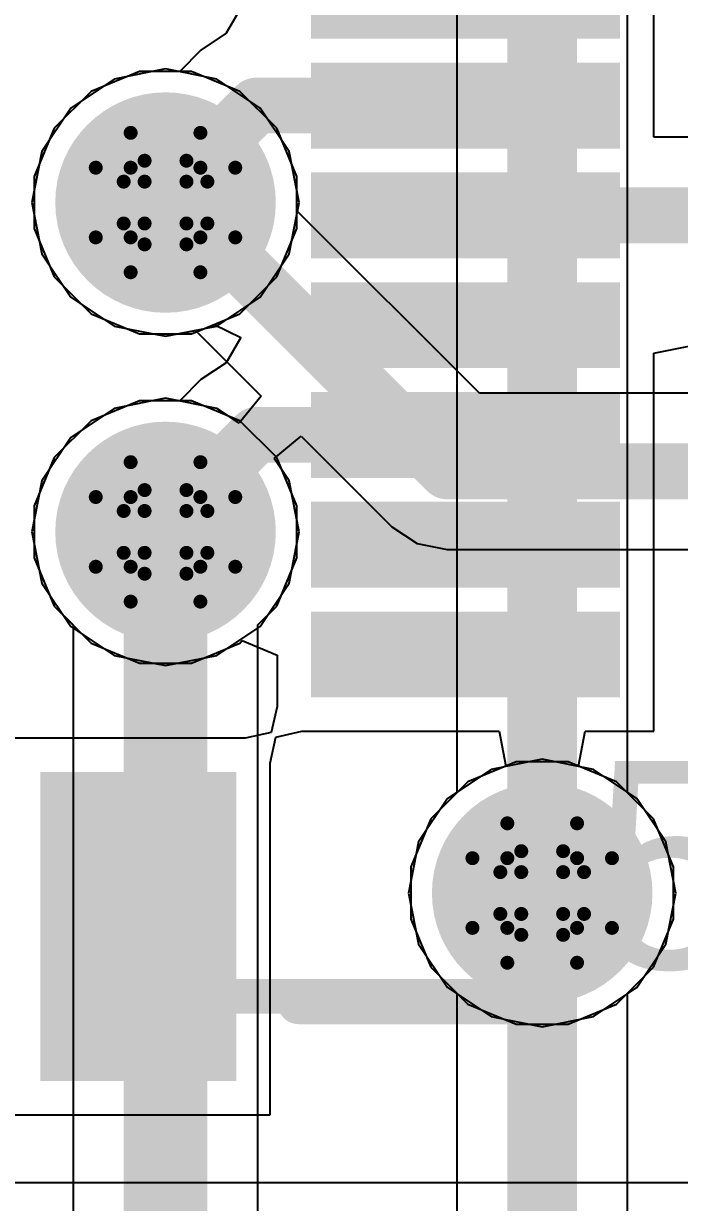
# Model space of a CAD drawing. Header units: inches. Extents: x -0.1 to 17.9, y -0.8 to 4.8.
# Drawn here: x 2.3447 to 2.4387, y 2.4724 to 2.6415 of the extents above; entities that cross this region are included whole.
import ezdxf

# ---------------------------------------------------------------- set-up
doc = ezdxf.new("R2010")
doc.units = ezdxf.units.IN
doc.header["$MEASUREMENT"] = 0
for name, color, linetype in [('Bottom Layer 1', 5, 'Continuous'), ('Bottom Solder', 6, 'Continuous'), ('Drill Drawing', 1, 'Continuous'), ('GND+Signal', 16, 'Continuous'), ('Pad Holes', 156, 'Continuous'), ('PWR+Signal', 76, 'Continuous'), ('Top 3D Body', 56, 'Continuous'), ('Top Layer 1', 1, 'Continuous'), ('Top Overlay', 2, 'Continuous'), ('Top Paste', 8, 'Continuous'), ('Top Solder', 216, 'Continuous'), ('Via Holes', 16, 'Continuous')]:
    doc.layers.add(name, color=color, linetype=linetype)
doc.styles.add('Arial', font='', dxfattribs={"height": 0.2})
doc.styles.get('Arial').set_extended_font_data('Arial')

# ---------------------------------------------------------------- blocks, each defined once
blk = doc.blocks.new('100_VQFN__12_12__100')
at = {"layer": 'Top Layer 1'}
for points in [[(0.248, -0.09049), (0.248, -0.09849), (0.208, -0.09849), (0.208, -0.09049)], [(0.248, -0.10624), (0.248, -0.11424), (0.208, -0.11424), (0.208, -0.10624)], [(0.248, -0.12198), (0.248, -0.12998), (0.208, -0.12998), (0.208, -0.12198)], [(0.248, -0.13773), (0.248, -0.14573), (0.208, -0.14573), (0.208, -0.13773)], [(0.248, -0.15348), (0.248, -0.16148), (0.208, -0.16148), (0.208, -0.15348)], [(0.248, -0.16923), (0.248, -0.17723), (0.208, -0.17723), (0.208, -0.16923)], [(0.248, -0.18498), (0.248, -0.19298), (0.208, -0.19298), (0.208, -0.18498)], [(0.17723, -0.248), (0.16923, -0.248), (0.16923, -0.208), (0.17723, -0.208)], [(0.19298, -0.248), (0.18498, -0.248), (0.18498, -0.208), (0.19298, -0.208)]]:
    blk.add_hatch(color=1, dxfattribs=at).paths.add_polyline_path(points)
at = {"layer": 'Top Paste'}
for points in [[(0.248, -0.09049), (0.248, -0.09849), (0.208, -0.09849), (0.208, -0.09049)], [(0.248, -0.10624), (0.248, -0.11424), (0.208, -0.11424), (0.208, -0.10624)], [(0.248, -0.12198), (0.248, -0.12998), (0.208, -0.12998), (0.208, -0.12198)], [(0.248, -0.13773), (0.248, -0.14573), (0.208, -0.14573), (0.208, -0.13773)], [(0.248, -0.15348), (0.248, -0.16148), (0.208, -0.16148), (0.208, -0.15348)], [(0.248, -0.16923), (0.248, -0.17723), (0.208, -0.17723), (0.208, -0.16923)], [(0.248, -0.18498), (0.248, -0.19298), (0.208, -0.19298), (0.208, -0.18498)], [(0.17723, -0.248), (0.16923, -0.248), (0.16923, -0.208), (0.17723, -0.208)], [(0.19298, -0.248), (0.18498, -0.248), (0.18498, -0.208), (0.19298, -0.208)]]:
    blk.add_hatch(color=8, dxfattribs=at).paths.add_polyline_path(points)
at = {"layer": 'Top Solder'}
for points in [[(0.25017, -0.08832), (0.25017, -0.10065), (0.20584, -0.10065), (0.20584, -0.08832)], [(0.25017, -0.10407), (0.25017, -0.1164), (0.20584, -0.1164), (0.20584, -0.10407)], [(0.25017, -0.11982), (0.25017, -0.13215), (0.20584, -0.13215), (0.20584, -0.11982)], [(0.25017, -0.13557), (0.25017, -0.1479), (0.20584, -0.1479), (0.20584, -0.13557)], [(0.25017, -0.15131), (0.25017, -0.16365), (0.20584, -0.16365), (0.20584, -0.15131)], [(0.25017, -0.16706), (0.25017, -0.17939), (0.20584, -0.17939), (0.20584, -0.16706)], [(0.25017, -0.18281), (0.25017, -0.19514), (0.20584, -0.19514), (0.20584, -0.18281)], [(0.17939, -0.25017), (0.16706, -0.25017), (0.16706, -0.20583), (0.17939, -0.20583)], [(0.19514, -0.25017), (0.18281, -0.25017), (0.18281, -0.20583), (0.19514, -0.20583)]]:
    blk.add_hatch(color=216, dxfattribs=at).paths.add_polyline_path(points)
at = {"layer": 'Top Overlay'}
for points in [[(0.239, -0.239, 0.006, 0.006, 0), (0.239, -0.20408, 0.006, 0.006, 0)], [(0.20408, -0.239, 0.006, 0.006, 0), (0.239, -0.239, 0.006, 0.006, 0)]]:
    blk.add_lwpolyline(points, format="xyseb", dxfattribs=at)
for points in [[(0.2375, -0.20408, 0.003, 0.003, 1), (0.2405, -0.20408, 0.003, 0.003, 1)], [(0.20258, -0.239, 0.003, 0.003, 1), (0.20558, -0.239, 0.003, 0.003, 1)], [(0.2375, -0.239, 0.003, 0.003, 1), (0.2405, -0.239, 0.003, 0.003, 1)], [(0.2375, -0.239, 0.003, 0.003, 1), (0.2405, -0.239, 0.003, 0.003, 1)]]:
    blk.add_lwpolyline(points, format="xyseb", close=True, dxfattribs=at)

msp = doc.modelspace()

# ---------------------------------------------------------------- hatches: boundary and pattern name
at = {"layer": 'Bottom Layer 1'}
h = msp.add_hatch(color=5, dxfattribs=at)
edge = h.paths.add_edge_path()
edge.add_arc((2.365, 2.61585), 0.01181, 0, 360)
h = msp.add_hatch(color=5, dxfattribs=at)
edge = h.paths.add_edge_path()
edge.add_arc((2.365, 2.56861), 0.01181, 0, 360)
h = msp.add_hatch(color=5, dxfattribs=at)
edge = h.paths.add_edge_path()
edge.add_arc((2.419, 2.51681), 0.01181, 0, 360)
at = {"layer": 'Bottom Solder'}
h = msp.add_hatch(color=6, dxfattribs=at)
edge = h.paths.add_edge_path()
edge.add_arc((2.365, 2.61585), 0.01581, 0, 360)
h = msp.add_hatch(color=6, dxfattribs=at)
edge = h.paths.add_edge_path()
edge.add_arc((2.365, 2.56861), 0.01581, 0, 360)
h = msp.add_hatch(color=6, dxfattribs=at)
edge = h.paths.add_edge_path()
edge.add_arc((2.419, 2.51681), 0.01581, 0, 360)
at = {"layer": 'GND+Signal'}
h = msp.add_hatch(color=16, dxfattribs=at)
edge = h.paths.add_edge_path()
edge.add_arc((2.365, 2.61585), 0.01181, 0, 360)
h = msp.add_hatch(color=16, dxfattribs=at)
edge = h.paths.add_edge_path()
edge.add_arc((2.365, 2.56861), 0.01181, 0, 360)
h = msp.add_hatch(color=16, dxfattribs=at)
edge = h.paths.add_edge_path()
edge.add_arc((2.419, 2.51681), 0.01181, 0, 360)
at = {"layer": 'Pad Holes'}
h = msp.add_hatch(color=7, dxfattribs=at)
edge = h.paths.add_edge_path()
edge.add_arc((2.418, 2.546), 0.00125, 0, 360)
h = msp.add_hatch(color=7, dxfattribs=at)
edge = h.paths.add_edge_path()
edge.add_arc((2.374, 2.502), 0.00125, 0, 360)
h = msp.add_hatch(color=7, dxfattribs=at)
edge = h.paths.add_edge_path()
edge.add_arc((2.418, 2.502), 0.00125, 0, 360)
h = msp.add_hatch(color=7, dxfattribs=at)
edge = h.paths.add_edge_path()
edge.add_arc((2.418, 2.502), 0.00125, 0, 360)
at = {"layer": 'PWR+Signal'}
h = msp.add_hatch(color=76, dxfattribs=at)
edge = h.paths.add_edge_path()
edge.add_arc((2.365, 2.61585), 0.01181, 0, 360)
h = msp.add_hatch(color=76, dxfattribs=at)
edge = h.paths.add_edge_path()
edge.add_arc((2.365, 2.56861), 0.01181, 0, 360)
h = msp.add_hatch(color=76, dxfattribs=at)
edge = h.paths.add_edge_path()
edge.add_arc((2.419, 2.51681), 0.01181, 0, 360)
at = {"layer": 'Top 3D Body'}
h = msp.add_hatch(color=56, dxfattribs=at)
edge = h.paths.add_edge_path()
edge.add_arc((2.418, 2.546), 0.00125, 0, 360)
h = msp.add_hatch(color=56, dxfattribs=at)
edge = h.paths.add_edge_path()
edge.add_arc((2.374, 2.502), 0.00125, 0, 360)
h = msp.add_hatch(color=56, dxfattribs=at)
edge = h.paths.add_edge_path()
edge.add_arc((2.418, 2.502), 0.00125, 0, 360)
h = msp.add_hatch(color=56, dxfattribs=at)
edge = h.paths.add_edge_path()
edge.add_arc((2.418, 2.502), 0.00125, 0, 360)
at = {"layer": 'Top Layer 1'}
h = msp.add_hatch(color=1, dxfattribs=at)
edge = h.paths.add_edge_path()
edge.add_arc((2.365, 2.61585), 0.01181, 0, 360)
h = msp.add_hatch(color=1, dxfattribs=at)
edge = h.paths.add_edge_path()
edge.add_arc((2.365, 2.56861), 0.01181, 0, 360)
h = msp.add_hatch(color=1, dxfattribs=at)
edge = h.paths.add_edge_path()
edge.add_arc((2.419, 2.51681), 0.01181, 0, 360)
at = {"layer": 'Top Solder'}
h = msp.add_hatch(color=216, dxfattribs=at)
edge = h.paths.add_edge_path()
edge.add_arc((2.419, 2.51681), 0.01581, 0, 360)
at = {"layer": 'Via Holes'}
h = msp.add_hatch(color=7, dxfattribs=at)
edge = h.paths.add_edge_path()
edge.add_arc((2.365, 2.61585), 0.00591, 0, 360)
h = msp.add_hatch(color=7, dxfattribs=at)
edge = h.paths.add_edge_path()
edge.add_arc((2.365, 2.56861), 0.00591, 0, 360)
h = msp.add_hatch(color=7, dxfattribs=at)
edge = h.paths.add_edge_path()
edge.add_arc((2.419, 2.51681), 0.00591, 0, 360)

# ---------------------------------------------------------------- linework, layer by layer
at = {"layer": 'Bottom Layer 1'}
for p, q in [((2.36126, 2.63466), (2.35434, 2.6318)), ((2.36874, 2.63466), (2.36126, 2.63466)), ((2.37566, 2.6318), (2.36874, 2.63466)), ((2.35434, 2.6318), (2.34905, 2.62651)), ((2.38095, 2.62651), (2.37566, 2.6318)), ((2.34905, 2.62651), (2.34619, 2.61959)), ((2.38381, 2.61959), (2.38095, 2.62651)), ((2.34619, 2.61959), (2.34619, 2.61211)), ((2.38381, 2.61211), (2.38381, 2.61959)), ((2.34619, 2.61211), (2.34905, 2.6052)), ((2.38095, 2.6052), (2.38381, 2.61211)), ((2.34905, 2.6052), (2.35434, 2.5999)), ((2.37566, 2.5999), (2.38095, 2.6052)), ((2.35434, 2.5999), (2.36126, 2.59704)), ((2.36874, 2.59704), (2.37566, 2.5999)), ((2.36126, 2.59704), (2.36874, 2.59704)), ((2.36126, 2.58742), (2.35434, 2.58456)), ((2.36874, 2.58742), (2.36126, 2.58742)), ((2.37566, 2.58456), (2.36874, 2.58742)), ((2.35434, 2.58456), (2.34905, 2.57926)), ((2.38095, 2.57926), (2.37566, 2.58456)), ((2.34905, 2.57926), (2.34619, 2.57235)), ((2.38381, 2.57235), (2.38095, 2.57926)), ((2.34619, 2.57235), (2.34619, 2.56487)), ((2.38381, 2.56487), (2.38381, 2.57235)), ((2.34619, 2.56487), (2.34905, 2.55795)), ((2.38095, 2.55795), (2.38381, 2.56487)), ((2.34905, 2.55795), (2.35175, 2.55526)), ((2.37825, 2.55526), (2.38095, 2.55795)), ((2.35175, 2.55526), (2.35175, 2.44514)), ((2.37825, 2.44514), (2.37825, 2.55526)), ((2.41526, 2.53562), (2.40834, 2.53276)), ((2.42274, 2.53562), (2.41526, 2.53562)), ((2.42966, 2.53276), (2.42274, 2.53562)), ((2.40834, 2.53276), (2.40305, 2.52747)), ((2.43495, 2.52747), (2.42966, 2.53276)), ((2.40305, 2.52747), (2.40019, 2.52055)), ((2.43781, 2.52055), (2.43495, 2.52747)), ((2.40019, 2.52055), (2.40019, 2.51307)), ((2.43781, 2.51307), (2.43781, 2.52055)), ((2.40019, 2.51307), (2.40305, 2.50616)), ((2.43495, 2.50616), (2.43781, 2.51307)), ((2.40305, 2.50616), (2.40834, 2.50086)), ((2.42966, 2.50086), (2.43495, 2.50616)), ((2.40834, 2.50086), (2.41526, 2.498)), ((2.42274, 2.498), (2.42966, 2.50086)), ((2.41526, 2.498), (2.42274, 2.498))]:
    msp.add_line(p, q, dxfattribs=at)
msp.add_lwpolyline([(2.365, 2.4255, 0.012, 0.012, 0), (2.365, 2.56861, 0.012, 0.012, 0)], format="xyseb", dxfattribs=at)
msp.add_lwpolyline([(2.362, 2.56861, 0.006, 0.006, 1), (2.368, 2.56861, 0.006, 0.006, 1)], format="xyseb", close=True, dxfattribs=at)
at = {"layer": 'Drill Drawing'}
for points in [[(2.36, 2.62085, 0.002, 0.002, 0), (2.36, 2.62585, 0.002, 0.002, 0)], [(2.36, 2.62585, 0.002, 0.002, 0), (2.37, 2.62585, 0.002, 0.002, 0)], [(2.37, 2.62085, 0.002, 0.002, 0), (2.37, 2.62585, 0.002, 0.002, 0)], [(2.362, 2.61885, 0.002, 0.002, 0), (2.362, 2.62185, 0.002, 0.002, 0)], [(2.362, 2.62185, 0.002, 0.002, 0), (2.368, 2.62185, 0.002, 0.002, 0)], [(2.368, 2.61885, 0.002, 0.002, 0), (2.368, 2.62185, 0.002, 0.002, 0)], [(2.355, 2.61085, 0.002, 0.002, 0), (2.355, 2.62085, 0.002, 0.002, 0)], [(2.355, 2.62085, 0.002, 0.002, 0), (2.36, 2.62085, 0.002, 0.002, 0)], [(2.37, 2.62085, 0.002, 0.002, 0), (2.375, 2.62085, 0.002, 0.002, 0)], [(2.375, 2.61085, 0.002, 0.002, 0), (2.375, 2.62085, 0.002, 0.002, 0)], [(2.359, 2.61285, 0.002, 0.002, 0), (2.359, 2.61885, 0.002, 0.002, 0)], [(2.359, 2.61885, 0.002, 0.002, 0), (2.362, 2.61885, 0.002, 0.002, 0)], [(2.368, 2.61885, 0.002, 0.002, 0), (2.371, 2.61885, 0.002, 0.002, 0)], [(2.371, 2.61285, 0.002, 0.002, 0), (2.371, 2.61885, 0.002, 0.002, 0)], [(2.359, 2.61285, 0.002, 0.002, 0), (2.362, 2.61285, 0.002, 0.002, 0)], [(2.362, 2.60985, 0.002, 0.002, 0), (2.362, 2.61285, 0.002, 0.002, 0)], [(2.368, 2.61285, 0.002, 0.002, 0), (2.371, 2.61285, 0.002, 0.002, 0)], [(2.368, 2.60985, 0.002, 0.002, 0), (2.368, 2.61285, 0.002, 0.002, 0)], [(2.355, 2.61085, 0.002, 0.002, 0), (2.36, 2.61085, 0.002, 0.002, 0)], [(2.36, 2.60585, 0.002, 0.002, 0), (2.36, 2.61085, 0.002, 0.002, 0)], [(2.362, 2.60985, 0.002, 0.002, 0), (2.368, 2.60985, 0.002, 0.002, 0)], [(2.37, 2.61085, 0.002, 0.002, 0), (2.375, 2.61085, 0.002, 0.002, 0)], [(2.37, 2.60585, 0.002, 0.002, 0), (2.37, 2.61085, 0.002, 0.002, 0)], [(2.36, 2.60585, 0.002, 0.002, 0), (2.37, 2.60585, 0.002, 0.002, 0)], [(2.36, 2.57361, 0.002, 0.002, 0), (2.36, 2.57861, 0.002, 0.002, 0)], [(2.36, 2.57861, 0.002, 0.002, 0), (2.37, 2.57861, 0.002, 0.002, 0)], [(2.37, 2.57361, 0.002, 0.002, 0), (2.37, 2.57861, 0.002, 0.002, 0)], [(2.362, 2.57161, 0.002, 0.002, 0), (2.362, 2.57461, 0.002, 0.002, 0)], [(2.362, 2.57461, 0.002, 0.002, 0), (2.368, 2.57461, 0.002, 0.002, 0)], [(2.368, 2.57161, 0.002, 0.002, 0), (2.368, 2.57461, 0.002, 0.002, 0)], [(2.355, 2.56361, 0.002, 0.002, 0), (2.355, 2.57361, 0.002, 0.002, 0)], [(2.355, 2.57361, 0.002, 0.002, 0), (2.36, 2.57361, 0.002, 0.002, 0)], [(2.37, 2.57361, 0.002, 0.002, 0), (2.375, 2.57361, 0.002, 0.002, 0)], [(2.375, 2.56361, 0.002, 0.002, 0), (2.375, 2.57361, 0.002, 0.002, 0)], [(2.359, 2.56561, 0.002, 0.002, 0), (2.359, 2.57161, 0.002, 0.002, 0)], [(2.359, 2.57161, 0.002, 0.002, 0), (2.362, 2.57161, 0.002, 0.002, 0)], [(2.368, 2.57161, 0.002, 0.002, 0), (2.371, 2.57161, 0.002, 0.002, 0)], [(2.371, 2.56561, 0.002, 0.002, 0), (2.371, 2.57161, 0.002, 0.002, 0)], [(2.359, 2.56561, 0.002, 0.002, 0), (2.362, 2.56561, 0.002, 0.002, 0)], [(2.362, 2.56261, 0.002, 0.002, 0), (2.362, 2.56561, 0.002, 0.002, 0)], [(2.368, 2.56561, 0.002, 0.002, 0), (2.371, 2.56561, 0.002, 0.002, 0)], [(2.368, 2.56261, 0.002, 0.002, 0), (2.368, 2.56561, 0.002, 0.002, 0)], [(2.355, 2.56361, 0.002, 0.002, 0), (2.36, 2.56361, 0.002, 0.002, 0)], [(2.36, 2.55861, 0.002, 0.002, 0), (2.36, 2.56361, 0.002, 0.002, 0)], [(2.362, 2.56261, 0.002, 0.002, 0), (2.368, 2.56261, 0.002, 0.002, 0)], [(2.37, 2.56361, 0.002, 0.002, 0), (2.375, 2.56361, 0.002, 0.002, 0)], [(2.37, 2.55861, 0.002, 0.002, 0), (2.37, 2.56361, 0.002, 0.002, 0)], [(2.36, 2.55861, 0.002, 0.002, 0), (2.37, 2.55861, 0.002, 0.002, 0)], [(2.414, 2.52181, 0.002, 0.002, 0), (2.414, 2.52681, 0.002, 0.002, 0)], [(2.414, 2.52681, 0.002, 0.002, 0), (2.424, 2.52681, 0.002, 0.002, 0)], [(2.424, 2.52181, 0.002, 0.002, 0), (2.424, 2.52681, 0.002, 0.002, 0)], [(2.409, 2.51181, 0.002, 0.002, 0), (2.409, 2.52181, 0.002, 0.002, 0)], [(2.409, 2.52181, 0.002, 0.002, 0), (2.414, 2.52181, 0.002, 0.002, 0)], [(2.416, 2.51981, 0.002, 0.002, 0), (2.416, 2.52281, 0.002, 0.002, 0)], [(2.416, 2.52281, 0.002, 0.002, 0), (2.422, 2.52281, 0.002, 0.002, 0)], [(2.422, 2.51981, 0.002, 0.002, 0), (2.422, 2.52281, 0.002, 0.002, 0)], [(2.424, 2.52181, 0.002, 0.002, 0), (2.429, 2.52181, 0.002, 0.002, 0)], [(2.429, 2.51181, 0.002, 0.002, 0), (2.429, 2.52181, 0.002, 0.002, 0)], [(2.413, 2.51381, 0.002, 0.002, 0), (2.413, 2.51981, 0.002, 0.002, 0)], [(2.413, 2.51981, 0.002, 0.002, 0), (2.416, 2.51981, 0.002, 0.002, 0)], [(2.422, 2.51981, 0.002, 0.002, 0), (2.425, 2.51981, 0.002, 0.002, 0)], [(2.425, 2.51381, 0.002, 0.002, 0), (2.425, 2.51981, 0.002, 0.002, 0)], [(2.413, 2.51381, 0.002, 0.002, 0), (2.416, 2.51381, 0.002, 0.002, 0)], [(2.416, 2.51081, 0.002, 0.002, 0), (2.416, 2.51381, 0.002, 0.002, 0)], [(2.422, 2.51381, 0.002, 0.002, 0), (2.425, 2.51381, 0.002, 0.002, 0)], [(2.422, 2.51081, 0.002, 0.002, 0), (2.422, 2.51381, 0.002, 0.002, 0)], [(2.409, 2.51181, 0.002, 0.002, 0), (2.414, 2.51181, 0.002, 0.002, 0)], [(2.414, 2.50681, 0.002, 0.002, 0), (2.414, 2.51181, 0.002, 0.002, 0)], [(2.424, 2.51181, 0.002, 0.002, 0), (2.429, 2.51181, 0.002, 0.002, 0)], [(2.424, 2.50681, 0.002, 0.002, 0), (2.424, 2.51181, 0.002, 0.002, 0)], [(2.416, 2.51081, 0.002, 0.002, 0), (2.422, 2.51081, 0.002, 0.002, 0)], [(2.414, 2.50681, 0.002, 0.002, 0), (2.424, 2.50681, 0.002, 0.002, 0)]]:
    msp.add_lwpolyline(points, format="xyseb", dxfattribs=at)
for points in [[(2.3595, 2.62585, 0.001, 0.001, 1), (2.3605, 2.62585, 0.001, 0.001, 1)], [(2.3595, 2.62585, 0.001, 0.001, 1), (2.3605, 2.62585, 0.001, 0.001, 1)], [(2.3695, 2.62585, 0.001, 0.001, 1), (2.3705, 2.62585, 0.001, 0.001, 1)], [(2.3695, 2.62585, 0.001, 0.001, 1), (2.3705, 2.62585, 0.001, 0.001, 1)], [(2.3615, 2.62185, 0.001, 0.001, 1), (2.3625, 2.62185, 0.001, 0.001, 1)], [(2.3615, 2.62185, 0.001, 0.001, 1), (2.3625, 2.62185, 0.001, 0.001, 1)], [(2.3675, 2.62185, 0.001, 0.001, 1), (2.3685, 2.62185, 0.001, 0.001, 1)], [(2.3675, 2.62185, 0.001, 0.001, 1), (2.3685, 2.62185, 0.001, 0.001, 1)], [(2.3545, 2.62085, 0.001, 0.001, 1), (2.3555, 2.62085, 0.001, 0.001, 1)], [(2.3545, 2.62085, 0.001, 0.001, 1), (2.3555, 2.62085, 0.001, 0.001, 1)], [(2.3595, 2.62085, 0.001, 0.001, 1), (2.3605, 2.62085, 0.001, 0.001, 1)], [(2.3595, 2.62085, 0.001, 0.001, 1), (2.3605, 2.62085, 0.001, 0.001, 1)], [(2.3695, 2.62085, 0.001, 0.001, 1), (2.3705, 2.62085, 0.001, 0.001, 1)], [(2.3695, 2.62085, 0.001, 0.001, 1), (2.3705, 2.62085, 0.001, 0.001, 1)], [(2.3745, 2.62085, 0.001, 0.001, 1), (2.3755, 2.62085, 0.001, 0.001, 1)], [(2.3745, 2.62085, 0.001, 0.001, 1), (2.3755, 2.62085, 0.001, 0.001, 1)], [(2.3585, 2.61885, 0.001, 0.001, 1), (2.3595, 2.61885, 0.001, 0.001, 1)], [(2.3585, 2.61885, 0.001, 0.001, 1), (2.3595, 2.61885, 0.001, 0.001, 1)], [(2.3615, 2.61885, 0.001, 0.001, 1), (2.3625, 2.61885, 0.001, 0.001, 1)], [(2.3615, 2.61885, 0.001, 0.001, 1), (2.3625, 2.61885, 0.001, 0.001, 1)], [(2.3675, 2.61885, 0.001, 0.001, 1), (2.3685, 2.61885, 0.001, 0.001, 1)], [(2.3675, 2.61885, 0.001, 0.001, 1), (2.3685, 2.61885, 0.001, 0.001, 1)], [(2.3705, 2.61885, 0.001, 0.001, 1), (2.3715, 2.61885, 0.001, 0.001, 1)], [(2.3705, 2.61885, 0.001, 0.001, 1), (2.3715, 2.61885, 0.001, 0.001, 1)], [(2.3585, 2.61285, 0.001, 0.001, 1), (2.3595, 2.61285, 0.001, 0.001, 1)], [(2.3585, 2.61285, 0.001, 0.001, 1), (2.3595, 2.61285, 0.001, 0.001, 1)], [(2.3615, 2.61285, 0.001, 0.001, 1), (2.3625, 2.61285, 0.001, 0.001, 1)], [(2.3615, 2.61285, 0.001, 0.001, 1), (2.3625, 2.61285, 0.001, 0.001, 1)], [(2.3675, 2.61285, 0.001, 0.001, 1), (2.3685, 2.61285, 0.001, 0.001, 1)], [(2.3675, 2.61285, 0.001, 0.001, 1), (2.3685, 2.61285, 0.001, 0.001, 1)], [(2.3705, 2.61285, 0.001, 0.001, 1), (2.3715, 2.61285, 0.001, 0.001, 1)], [(2.3705, 2.61285, 0.001, 0.001, 1), (2.3715, 2.61285, 0.001, 0.001, 1)], [(2.3545, 2.61085, 0.001, 0.001, 1), (2.3555, 2.61085, 0.001, 0.001, 1)], [(2.3545, 2.61085, 0.001, 0.001, 1), (2.3555, 2.61085, 0.001, 0.001, 1)], [(2.3595, 2.61085, 0.001, 0.001, 1), (2.3605, 2.61085, 0.001, 0.001, 1)], [(2.3595, 2.61085, 0.001, 0.001, 1), (2.3605, 2.61085, 0.001, 0.001, 1)], [(2.3615, 2.60985, 0.001, 0.001, 1), (2.3625, 2.60985, 0.001, 0.001, 1)], [(2.3615, 2.60985, 0.001, 0.001, 1), (2.3625, 2.60985, 0.001, 0.001, 1)], [(2.3675, 2.60985, 0.001, 0.001, 1), (2.3685, 2.60985, 0.001, 0.001, 1)], [(2.3675, 2.60985, 0.001, 0.001, 1), (2.3685, 2.60985, 0.001, 0.001, 1)], [(2.3695, 2.61085, 0.001, 0.001, 1), (2.3705, 2.61085, 0.001, 0.001, 1)], [(2.3695, 2.61085, 0.001, 0.001, 1), (2.3705, 2.61085, 0.001, 0.001, 1)], [(2.3745, 2.61085, 0.001, 0.001, 1), (2.3755, 2.61085, 0.001, 0.001, 1)], [(2.3745, 2.61085, 0.001, 0.001, 1), (2.3755, 2.61085, 0.001, 0.001, 1)], [(2.3595, 2.60585, 0.001, 0.001, 1), (2.3605, 2.60585, 0.001, 0.001, 1)], [(2.3595, 2.60585, 0.001, 0.001, 1), (2.3605, 2.60585, 0.001, 0.001, 1)], [(2.3695, 2.60585, 0.001, 0.001, 1), (2.3705, 2.60585, 0.001, 0.001, 1)], [(2.3695, 2.60585, 0.001, 0.001, 1), (2.3705, 2.60585, 0.001, 0.001, 1)], [(2.3595, 2.57861, 0.001, 0.001, 1), (2.3605, 2.57861, 0.001, 0.001, 1)], [(2.3595, 2.57861, 0.001, 0.001, 1), (2.3605, 2.57861, 0.001, 0.001, 1)], [(2.3695, 2.57861, 0.001, 0.001, 1), (2.3705, 2.57861, 0.001, 0.001, 1)], [(2.3695, 2.57861, 0.001, 0.001, 1), (2.3705, 2.57861, 0.001, 0.001, 1)], [(2.3615, 2.57461, 0.001, 0.001, 1), (2.3625, 2.57461, 0.001, 0.001, 1)], [(2.3615, 2.57461, 0.001, 0.001, 1), (2.3625, 2.57461, 0.001, 0.001, 1)], [(2.3675, 2.57461, 0.001, 0.001, 1), (2.3685, 2.57461, 0.001, 0.001, 1)], [(2.3675, 2.57461, 0.001, 0.001, 1), (2.3685, 2.57461, 0.001, 0.001, 1)], [(2.3545, 2.57361, 0.001, 0.001, 1), (2.3555, 2.57361, 0.001, 0.001, 1)], [(2.3545, 2.57361, 0.001, 0.001, 1), (2.3555, 2.57361, 0.001, 0.001, 1)], [(2.3595, 2.57361, 0.001, 0.001, 1), (2.3605, 2.57361, 0.001, 0.001, 1)], [(2.3595, 2.57361, 0.001, 0.001, 1), (2.3605, 2.57361, 0.001, 0.001, 1)], [(2.3695, 2.57361, 0.001, 0.001, 1), (2.3705, 2.57361, 0.001, 0.001, 1)], [(2.3695, 2.57361, 0.001, 0.001, 1), (2.3705, 2.57361, 0.001, 0.001, 1)], [(2.3745, 2.57361, 0.001, 0.001, 1), (2.3755, 2.57361, 0.001, 0.001, 1)], [(2.3745, 2.57361, 0.001, 0.001, 1), (2.3755, 2.57361, 0.001, 0.001, 1)], [(2.3585, 2.57161, 0.001, 0.001, 1), (2.3595, 2.57161, 0.001, 0.001, 1)], [(2.3585, 2.57161, 0.001, 0.001, 1), (2.3595, 2.57161, 0.001, 0.001, 1)], [(2.3615, 2.57161, 0.001, 0.001, 1), (2.3625, 2.57161, 0.001, 0.001, 1)], [(2.3615, 2.57161, 0.001, 0.001, 1), (2.3625, 2.57161, 0.001, 0.001, 1)], [(2.3675, 2.57161, 0.001, 0.001, 1), (2.3685, 2.57161, 0.001, 0.001, 1)], [(2.3675, 2.57161, 0.001, 0.001, 1), (2.3685, 2.57161, 0.001, 0.001, 1)], [(2.3705, 2.57161, 0.001, 0.001, 1), (2.3715, 2.57161, 0.001, 0.001, 1)], [(2.3705, 2.57161, 0.001, 0.001, 1), (2.3715, 2.57161, 0.001, 0.001, 1)], [(2.3585, 2.56561, 0.001, 0.001, 1), (2.3595, 2.56561, 0.001, 0.001, 1)], [(2.3585, 2.56561, 0.001, 0.001, 1), (2.3595, 2.56561, 0.001, 0.001, 1)], [(2.3615, 2.56561, 0.001, 0.001, 1), (2.3625, 2.56561, 0.001, 0.001, 1)], [(2.3615, 2.56561, 0.001, 0.001, 1), (2.3625, 2.56561, 0.001, 0.001, 1)], [(2.3675, 2.56561, 0.001, 0.001, 1), (2.3685, 2.56561, 0.001, 0.001, 1)], [(2.3675, 2.56561, 0.001, 0.001, 1), (2.3685, 2.56561, 0.001, 0.001, 1)], [(2.3705, 2.56561, 0.001, 0.001, 1), (2.3715, 2.56561, 0.001, 0.001, 1)], [(2.3705, 2.56561, 0.001, 0.001, 1), (2.3715, 2.56561, 0.001, 0.001, 1)], [(2.3545, 2.56361, 0.001, 0.001, 1), (2.3555, 2.56361, 0.001, 0.001, 1)], [(2.3545, 2.56361, 0.001, 0.001, 1), (2.3555, 2.56361, 0.001, 0.001, 1)], [(2.3595, 2.56361, 0.001, 0.001, 1), (2.3605, 2.56361, 0.001, 0.001, 1)], [(2.3595, 2.56361, 0.001, 0.001, 1), (2.3605, 2.56361, 0.001, 0.001, 1)], [(2.3615, 2.56261, 0.001, 0.001, 1), (2.3625, 2.56261, 0.001, 0.001, 1)], [(2.3615, 2.56261, 0.001, 0.001, 1), (2.3625, 2.56261, 0.001, 0.001, 1)], [(2.3675, 2.56261, 0.001, 0.001, 1), (2.3685, 2.56261, 0.001, 0.001, 1)], [(2.3675, 2.56261, 0.001, 0.001, 1), (2.3685, 2.56261, 0.001, 0.001, 1)], [(2.3695, 2.56361, 0.001, 0.001, 1), (2.3705, 2.56361, 0.001, 0.001, 1)], [(2.3695, 2.56361, 0.001, 0.001, 1), (2.3705, 2.56361, 0.001, 0.001, 1)], [(2.3745, 2.56361, 0.001, 0.001, 1), (2.3755, 2.56361, 0.001, 0.001, 1)], [(2.3745, 2.56361, 0.001, 0.001, 1), (2.3755, 2.56361, 0.001, 0.001, 1)], [(2.3595, 2.55861, 0.001, 0.001, 1), (2.3605, 2.55861, 0.001, 0.001, 1)], [(2.3595, 2.55861, 0.001, 0.001, 1), (2.3605, 2.55861, 0.001, 0.001, 1)], [(2.3695, 2.55861, 0.001, 0.001, 1), (2.3705, 2.55861, 0.001, 0.001, 1)], [(2.3695, 2.55861, 0.001, 0.001, 1), (2.3705, 2.55861, 0.001, 0.001, 1)], [(2.4135, 2.52681, 0.001, 0.001, 1), (2.4145, 2.52681, 0.001, 0.001, 1)], [(2.4135, 2.52681, 0.001, 0.001, 1), (2.4145, 2.52681, 0.001, 0.001, 1)], [(2.4235, 2.52681, 0.001, 0.001, 1), (2.4245, 2.52681, 0.001, 0.001, 1)], [(2.4235, 2.52681, 0.001, 0.001, 1), (2.4245, 2.52681, 0.001, 0.001, 1)], [(2.4085, 2.52181, 0.001, 0.001, 1), (2.4095, 2.52181, 0.001, 0.001, 1)], [(2.4085, 2.52181, 0.001, 0.001, 1), (2.4095, 2.52181, 0.001, 0.001, 1)], [(2.4135, 2.52181, 0.001, 0.001, 1), (2.4145, 2.52181, 0.001, 0.001, 1)], [(2.4135, 2.52181, 0.001, 0.001, 1), (2.4145, 2.52181, 0.001, 0.001, 1)], [(2.4155, 2.52281, 0.001, 0.001, 1), (2.4165, 2.52281, 0.001, 0.001, 1)], [(2.4155, 2.52281, 0.001, 0.001, 1), (2.4165, 2.52281, 0.001, 0.001, 1)], [(2.4215, 2.52281, 0.001, 0.001, 1), (2.4225, 2.52281, 0.001, 0.001, 1)], [(2.4215, 2.52281, 0.001, 0.001, 1), (2.4225, 2.52281, 0.001, 0.001, 1)], [(2.4235, 2.52181, 0.001, 0.001, 1), (2.4245, 2.52181, 0.001, 0.001, 1)], [(2.4235, 2.52181, 0.001, 0.001, 1), (2.4245, 2.52181, 0.001, 0.001, 1)], [(2.4285, 2.52181, 0.001, 0.001, 1), (2.4295, 2.52181, 0.001, 0.001, 1)], [(2.4285, 2.52181, 0.001, 0.001, 1), (2.4295, 2.52181, 0.001, 0.001, 1)], [(2.4125, 2.51981, 0.001, 0.001, 1), (2.4135, 2.51981, 0.001, 0.001, 1)], [(2.4125, 2.51981, 0.001, 0.001, 1), (2.4135, 2.51981, 0.001, 0.001, 1)], [(2.4155, 2.51981, 0.001, 0.001, 1), (2.4165, 2.51981, 0.001, 0.001, 1)], [(2.4155, 2.51981, 0.001, 0.001, 1), (2.4165, 2.51981, 0.001, 0.001, 1)], [(2.4215, 2.51981, 0.001, 0.001, 1), (2.4225, 2.51981, 0.001, 0.001, 1)], [(2.4215, 2.51981, 0.001, 0.001, 1), (2.4225, 2.51981, 0.001, 0.001, 1)], [(2.4245, 2.51981, 0.001, 0.001, 1), (2.4255, 2.51981, 0.001, 0.001, 1)], [(2.4245, 2.51981, 0.001, 0.001, 1), (2.4255, 2.51981, 0.001, 0.001, 1)], [(2.4125, 2.51381, 0.001, 0.001, 1), (2.4135, 2.51381, 0.001, 0.001, 1)], [(2.4125, 2.51381, 0.001, 0.001, 1), (2.4135, 2.51381, 0.001, 0.001, 1)], [(2.4155, 2.51381, 0.001, 0.001, 1), (2.4165, 2.51381, 0.001, 0.001, 1)], [(2.4155, 2.51381, 0.001, 0.001, 1), (2.4165, 2.51381, 0.001, 0.001, 1)], [(2.4215, 2.51381, 0.001, 0.001, 1), (2.4225, 2.51381, 0.001, 0.001, 1)], [(2.4215, 2.51381, 0.001, 0.001, 1), (2.4225, 2.51381, 0.001, 0.001, 1)], [(2.4245, 2.51381, 0.001, 0.001, 1), (2.4255, 2.51381, 0.001, 0.001, 1)], [(2.4245, 2.51381, 0.001, 0.001, 1), (2.4255, 2.51381, 0.001, 0.001, 1)], [(2.4085, 2.51181, 0.001, 0.001, 1), (2.4095, 2.51181, 0.001, 0.001, 1)], [(2.4085, 2.51181, 0.001, 0.001, 1), (2.4095, 2.51181, 0.001, 0.001, 1)], [(2.4135, 2.51181, 0.001, 0.001, 1), (2.4145, 2.51181, 0.001, 0.001, 1)], [(2.4135, 2.51181, 0.001, 0.001, 1), (2.4145, 2.51181, 0.001, 0.001, 1)], [(2.4235, 2.51181, 0.001, 0.001, 1), (2.4245, 2.51181, 0.001, 0.001, 1)], [(2.4235, 2.51181, 0.001, 0.001, 1), (2.4245, 2.51181, 0.001, 0.001, 1)], [(2.4285, 2.51181, 0.001, 0.001, 1), (2.4295, 2.51181, 0.001, 0.001, 1)], [(2.4285, 2.51181, 0.001, 0.001, 1), (2.4295, 2.51181, 0.001, 0.001, 1)], [(2.4155, 2.51081, 0.001, 0.001, 1), (2.4165, 2.51081, 0.001, 0.001, 1)], [(2.4155, 2.51081, 0.001, 0.001, 1), (2.4165, 2.51081, 0.001, 0.001, 1)], [(2.4215, 2.51081, 0.001, 0.001, 1), (2.4225, 2.51081, 0.001, 0.001, 1)], [(2.4215, 2.51081, 0.001, 0.001, 1), (2.4225, 2.51081, 0.001, 0.001, 1)], [(2.4135, 2.50681, 0.001, 0.001, 1), (2.4145, 2.50681, 0.001, 0.001, 1)], [(2.4135, 2.50681, 0.001, 0.001, 1), (2.4145, 2.50681, 0.001, 0.001, 1)], [(2.4235, 2.50681, 0.001, 0.001, 1), (2.4245, 2.50681, 0.001, 0.001, 1)], [(2.4235, 2.50681, 0.001, 0.001, 1), (2.4245, 2.50681, 0.001, 0.001, 1)]]:
    msp.add_lwpolyline(points, format="xyseb", close=True, dxfattribs=at)
at = {"layer": 'GND+Signal'}
for p, q in [((2.365, 2.63503), (2.35766, 2.63357)), ((2.37234, 2.63357), (2.365, 2.63503)), ((2.35766, 2.63357), (2.35144, 2.62941)), ((2.37856, 2.62941), (2.37234, 2.63357)), ((2.35144, 2.62941), (2.34728, 2.62319)), ((2.38272, 2.62319), (2.37856, 2.62941)), ((2.34728, 2.62319), (2.34582, 2.61585)), ((2.38418, 2.61585), (2.38272, 2.62319)), ((2.34582, 2.61585), (2.34728, 2.60851)), ((2.38393, 2.61459), (2.38418, 2.61585)), ((2.41002, 2.58851), (2.38393, 2.61459)), ((2.34728, 2.60851), (2.35144, 2.60229)), ((2.35144, 2.60229), (2.35766, 2.59813)), ((2.35766, 2.59813), (2.365, 2.59667)), ((2.365, 2.59667), (2.36928, 2.59752)), ((2.36928, 2.59752), (2.37873, 2.58807)), ((2.365, 2.58779), (2.35766, 2.58633)), ((2.37234, 2.58633), (2.365, 2.58779)), ((2.37873, 2.58807), (2.37554, 2.58419)), ((2.47272, 2.58851), (2.41002, 2.58851)), ((2.35766, 2.58633), (2.35144, 2.58217)), ((2.37554, 2.58419), (2.37234, 2.58633)), ((2.35144, 2.58217), (2.34728, 2.57595)), ((2.38058, 2.57915), (2.38446, 2.58234)), ((2.38446, 2.58234), (2.39744, 2.56936)), ((2.38272, 2.57595), (2.38058, 2.57915)), ((2.34728, 2.57595), (2.34582, 2.56861)), ((2.38418, 2.56861), (2.38272, 2.57595)), ((2.34582, 2.56861), (2.34728, 2.56127)), ((2.38272, 2.56127), (2.38418, 2.56861)), ((2.39744, 2.56936), (2.39744, 2.56936)), ((2.39744, 2.56936), (2.40108, 2.56693)), ((2.40108, 2.56693), (2.40537, 2.56608)), ((2.40537, 2.56608), (2.40537, 2.56608)), ((2.40537, 2.56608), (2.47737, 2.56608)), ((2.34728, 2.56127), (2.35144, 2.55505)), ((2.37856, 2.55505), (2.38272, 2.56127)), ((2.35144, 2.55505), (2.35766, 2.55089)), ((2.37234, 2.55089), (2.37856, 2.55505)), ((2.35766, 2.55089), (2.365, 2.54943)), ((2.365, 2.54943), (2.37234, 2.55089)), ((2.419, 2.53599), (2.41166, 2.53453)), ((2.42634, 2.53453), (2.419, 2.53599)), ((2.41166, 2.53453), (2.40544, 2.53037)), ((2.43256, 2.53037), (2.42634, 2.53453)), ((2.40544, 2.53037), (2.40128, 2.52415)), ((2.43672, 2.52415), (2.43256, 2.53037)), ((2.40128, 2.52415), (2.39982, 2.51681)), ((2.43818, 2.51681), (2.43672, 2.52415)), ((2.39982, 2.51681), (2.40128, 2.50947)), ((2.43672, 2.50947), (2.43818, 2.51681)), ((2.40128, 2.50947), (2.40544, 2.50325)), ((2.43256, 2.50325), (2.43672, 2.50947)), ((2.40544, 2.50325), (2.41166, 2.49909)), ((2.42634, 2.49909), (2.43256, 2.50325)), ((2.41166, 2.49909), (2.419, 2.49763)), ((2.419, 2.49763), (2.42634, 2.49909)), ((2.47847, 2.47522), (2.27216, 2.47522))]:
    msp.add_line(p, q, dxfattribs=at)
for points in [[(2.365, 2.61585, 0.008, 0.008, 0), (2.36681, 2.61585, 0.008, 0.008, 0)], [(2.36681, 2.61585, 0.008, 0.008, 0), (2.40537, 2.57729, 0.008, 0.008, 0)], [(2.40537, 2.57729, 0.008, 0.008, 0), (2.47737, 2.57729, 0.008, 0.008, 0)]]:
    msp.add_lwpolyline(points, format="xyseb", dxfattribs=at)
for points in [[(2.363, 2.61585, 0.004, 0.004, 1), (2.367, 2.61585, 0.004, 0.004, 1)], [(2.36481, 2.61585, 0.004, 0.004, 1), (2.36881, 2.61585, 0.004, 0.004, 1)], [(2.36481, 2.61585, 0.004, 0.004, 1), (2.36881, 2.61585, 0.004, 0.004, 1)], [(2.40337, 2.57729, 0.004, 0.004, 1), (2.40737, 2.57729, 0.004, 0.004, 1)], [(2.40337, 2.57729, 0.004, 0.004, 1), (2.40737, 2.57729, 0.004, 0.004, 1)]]:
    msp.add_lwpolyline(points, format="xyseb", close=True, dxfattribs=at)
at = {"layer": 'PWR+Signal'}
for p, q in [((2.40676, 2.67113), (2.40676, 2.53126)), ((2.43124, 2.53126), (2.43124, 2.66607)), ((2.365, 2.63503), (2.35766, 2.63357)), ((2.37234, 2.63357), (2.365, 2.63503)), ((2.35766, 2.63357), (2.35144, 2.62941)), ((2.37856, 2.62941), (2.37234, 2.63357)), ((2.35144, 2.62941), (2.34728, 2.62319)), ((2.38272, 2.62319), (2.37856, 2.62941)), ((2.34728, 2.62319), (2.34582, 2.61585)), ((2.38418, 2.61585), (2.38272, 2.62319)), ((2.34582, 2.61585), (2.34728, 2.60851)), ((2.38272, 2.60851), (2.38418, 2.61585)), ((2.34728, 2.60851), (2.35144, 2.60229)), ((2.37856, 2.60229), (2.38272, 2.60851)), ((2.35144, 2.60229), (2.35766, 2.59813)), ((2.37234, 2.59813), (2.37856, 2.60229)), ((2.35766, 2.59813), (2.365, 2.59667)), ((2.365, 2.59667), (2.37234, 2.59813)), ((2.40676, 2.53126), (2.40544, 2.53037)), ((2.43256, 2.53037), (2.43124, 2.53126)), ((2.40544, 2.53037), (2.40128, 2.52415)), ((2.43672, 2.52415), (2.43256, 2.53037)), ((2.40128, 2.52415), (2.39982, 2.51681)), ((2.43818, 2.51681), (2.43672, 2.52415)), ((2.39982, 2.51681), (2.40128, 2.50947)), ((2.43672, 2.50947), (2.43818, 2.51681)), ((2.40128, 2.50947), (2.40544, 2.50325)), ((2.43256, 2.50325), (2.43672, 2.50947)), ((2.40544, 2.50325), (2.41166, 2.49909)), ((2.42634, 2.49909), (2.43256, 2.50325)), ((2.41166, 2.49909), (2.419, 2.49763)), ((2.419, 2.49763), (2.42634, 2.49909))]:
    msp.add_line(p, q, dxfattribs=at)
msp.add_lwpolyline([(2.419, 2.51681, 0.01, 0.01, 0), (2.419, 2.67113, 0.01, 0.01, 0)], format="xyseb", dxfattribs=at)
msp.add_lwpolyline([(2.4165, 2.51681, 0.005, 0.005, 1), (2.4215, 2.51681, 0.005, 0.005, 1)], format="xyseb", close=True, dxfattribs=at)
at = {"layer": 'Top 3D Body'}
for points in [[(2.418, 2.502, 0.005, 0.005, 0), (2.418, 2.546, 0.005, 0.005, 0)], [(2.374, 2.502, 0.005, 0.005, 0), (2.418, 2.502, 0.005, 0.005, 0)]]:
    msp.add_lwpolyline(points, format="xyseb", dxfattribs=at)
for points in [[(2.41675, 2.546, 0.0025, 0.0025, 1), (2.41925, 2.546, 0.0025, 0.0025, 1)], [(2.37275, 2.502, 0.0025, 0.0025, 1), (2.37525, 2.502, 0.0025, 0.0025, 1)], [(2.41675, 2.502, 0.0025, 0.0025, 1), (2.41925, 2.502, 0.0025, 0.0025, 1)], [(2.41675, 2.502, 0.0025, 0.0025, 1), (2.41925, 2.502, 0.0025, 0.0025, 1)]]:
    msp.add_lwpolyline(points, format="xyseb", close=True, dxfattribs=at)
at = {"layer": 'Top Layer 1'}
for p, q in [((2.435, 2.62523), (2.435, 2.65834)), ((2.37571, 2.6436), (2.3737, 2.64013)), ((2.3737, 2.64013), (2.37006, 2.63769)), ((2.37006, 2.63769), (2.36703, 2.63466)), ((2.37006, 2.63769), (2.37006, 2.63769)), ((2.36126, 2.63466), (2.35434, 2.6318)), ((2.36703, 2.63466), (2.36126, 2.63466)), ((2.35434, 2.6318), (2.34905, 2.62651)), ((2.34905, 2.62651), (2.34619, 2.61959)), ((2.44443, 2.62523), (2.435, 2.62523)), ((2.34619, 2.61959), (2.34619, 2.61211)), ((2.34619, 2.61211), (2.34905, 2.6052)), ((2.34905, 2.6052), (2.35434, 2.5999)), ((2.35434, 2.5999), (2.36126, 2.59704)), ((2.36874, 2.59704), (2.37195, 2.59837)), ((2.37195, 2.59837), (2.37579, 2.59649)), ((2.36126, 2.59704), (2.36874, 2.59704)), ((2.37579, 2.59649), (2.3737, 2.59288)), ((2.435, 2.59423), (2.44, 2.59523)), ((2.435, 2.54002), (2.435, 2.59423)), ((2.3737, 2.59288), (2.37006, 2.59045)), ((2.37006, 2.59045), (2.36703, 2.58742)), ((2.37006, 2.59045), (2.37006, 2.59045)), ((2.36126, 2.58742), (2.35434, 2.58456)), ((2.36703, 2.58742), (2.36126, 2.58742)), ((2.35434, 2.58456), (2.34905, 2.57926)), ((2.34905, 2.57926), (2.34619, 2.57235)), ((2.34619, 2.57235), (2.34619, 2.56487)), ((2.34619, 2.56487), (2.34905, 2.55795)), ((2.34905, 2.55795), (2.35434, 2.55266)), ((2.35434, 2.55266), (2.36126, 2.5498)), ((2.36874, 2.5498), (2.37566, 2.55266)), ((2.37566, 2.55266), (2.376, 2.55301)), ((2.376, 2.55301), (2.381, 2.55093)), ((2.381, 2.55093), (2.381, 2.54358)), ((2.36126, 2.5498), (2.36874, 2.5498)), ((2.381, 2.54358), (2.38016, 2.53984)), ((2.38016, 2.53984), (2.37642, 2.539)), ((2.38081, 2.53919), (2.38455, 2.54002)), ((2.38455, 2.54002), (2.41282, 2.54002)), ((2.41282, 2.54002), (2.41381, 2.53502)), ((2.42419, 2.53502), (2.42518, 2.54002)), ((2.42518, 2.54002), (2.435, 2.54002)), ((2.37642, 2.539), (2.2958, 2.539)), ((2.37998, 2.53545), (2.38081, 2.53919)), ((2.37998, 2.485), (2.37998, 2.53545)), ((2.41381, 2.53502), (2.40834, 2.53276)), ((2.42966, 2.53276), (2.42419, 2.53502)), ((2.40834, 2.53276), (2.40305, 2.52747)), ((2.43495, 2.52747), (2.42966, 2.53276)), ((2.40305, 2.52747), (2.40019, 2.52055)), ((2.43781, 2.52055), (2.43495, 2.52747)), ((2.40019, 2.52055), (2.40019, 2.51307)), ((2.43781, 2.51307), (2.43781, 2.52055)), ((2.40019, 2.51307), (2.40305, 2.50616)), ((2.43495, 2.50616), (2.43781, 2.51307)), ((2.40305, 2.50616), (2.40676, 2.50244)), ((2.43124, 2.50244), (2.43495, 2.50616)), ((2.40676, 2.50244), (2.40676, 2.44617)), ((2.43124, 2.12987), (2.43124, 2.50244)), ((2.18454, 2.485), (2.37998, 2.485))]:
    msp.add_line(p, q, dxfattribs=at)
for points in [[(2.365, 2.61677, 0.008, 0.008, 0), (2.37799, 2.62976, 0.008, 0.008, 0)], [(2.37799, 2.62976, 0.008, 0.008, 0), (2.408, 2.62976, 0.008, 0.008, 0)], [(2.408, 2.61402, 0.008, 0.008, 0), (2.44443, 2.61402, 0.008, 0.008, 0)], [(2.365, 2.56953, 0.008, 0.008, 0), (2.37799, 2.58252, 0.008, 0.008, 0)], [(2.37799, 2.58252, 0.008, 0.008, 0), (2.408, 2.58252, 0.008, 0.008, 0)], [(2.419, 2.1155, 0.01, 0.01, 0), (2.419, 2.51681, 0.01, 0.01, 0)]]:
    msp.add_lwpolyline(points, format="xyseb", dxfattribs=at)
for points in [[(2.37599, 2.62976, 0.004, 0.004, 1), (2.37999, 2.62976, 0.004, 0.004, 1)], [(2.37599, 2.62976, 0.004, 0.004, 1), (2.37999, 2.62976, 0.004, 0.004, 1)], [(2.406, 2.62976, 0.004, 0.004, 1), (2.41, 2.62976, 0.004, 0.004, 1)], [(2.363, 2.61677, 0.004, 0.004, 1), (2.367, 2.61677, 0.004, 0.004, 1)], [(2.406, 2.61402, 0.004, 0.004, 1), (2.41, 2.61402, 0.004, 0.004, 1)], [(2.37599, 2.58252, 0.004, 0.004, 1), (2.37999, 2.58252, 0.004, 0.004, 1)], [(2.37599, 2.58252, 0.004, 0.004, 1), (2.37999, 2.58252, 0.004, 0.004, 1)], [(2.406, 2.58252, 0.004, 0.004, 1), (2.41, 2.58252, 0.004, 0.004, 1)], [(2.363, 2.56953, 0.004, 0.004, 1), (2.367, 2.56953, 0.004, 0.004, 1)], [(2.4165, 2.51681, 0.005, 0.005, 1), (2.4215, 2.51681, 0.005, 0.005, 1)]]:
    msp.add_lwpolyline(points, format="xyseb", close=True, dxfattribs=at)

# ---------------------------------------------------------------- block references
msp.add_blockref('100_VQFN__12_12__100', (2.18, 2.74))

# ---------------------------------------------------------------- texts
at = {"layer": 'Top 3D Body', "style": 'Arial'}
msp.add_text('51', height=0.02975, dxfattribs=at).set_placement((2.426, 2.506))

doc.saveas('drawing.dxf')
